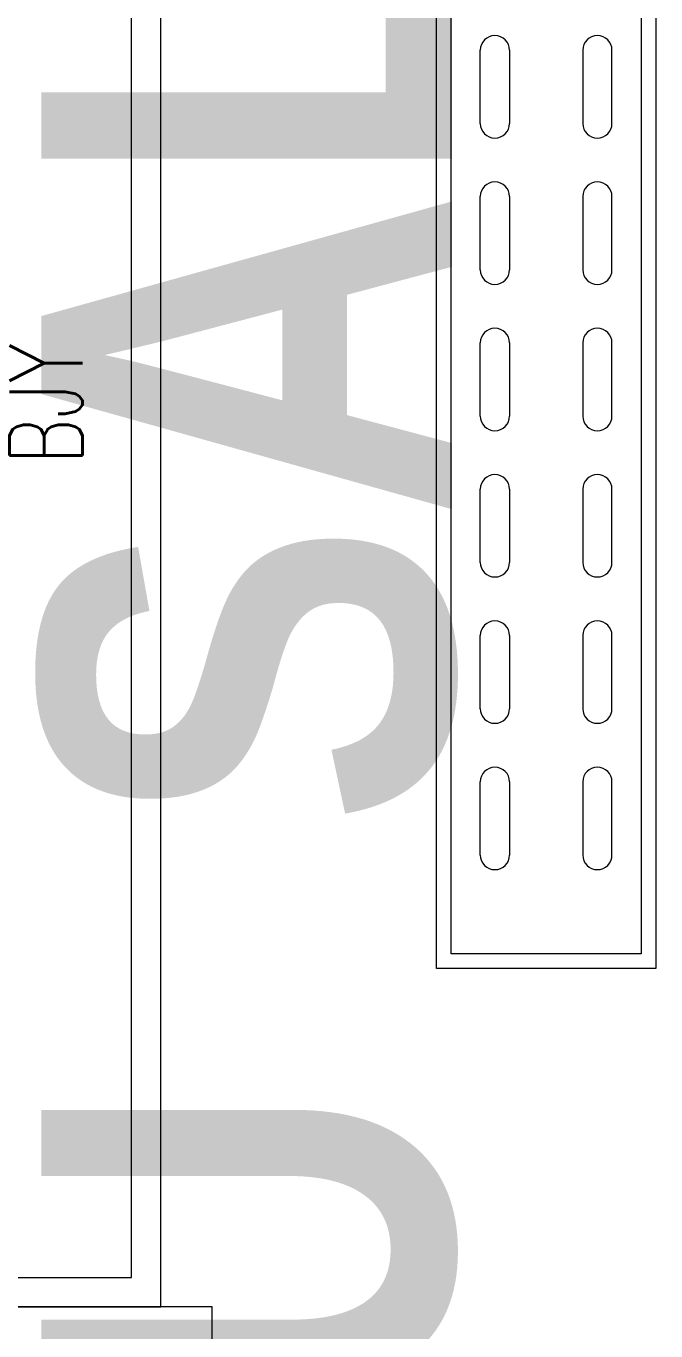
# Model space of a CAD drawing. Header units: millimetres. Extents: x 886808 to 1650903, y -1008069 to 230892.
# Drawn here: x 943236 to 943666, y -356884 to -355992 of the extents above; entities that cross this region are included whole.
import ezdxf

# ---------------------------------------------------------------- set-up
doc = ezdxf.new("R2010")
doc.units = ezdxf.units.MM
for name, color, linetype, lineweight in [('HACTH', 8, 'Continuous', 0), ('hatch', 250, 'Continuous', 0), ('I-FURN', 252, 'Continuous', 5), ('net vl', 33, 'Continuous', 5)]:
    doc.layers.add(name, color=color, linetype=linetype, lineweight=lineweight)
doc.styles.add('MtXpl_simplex8_shx', font='simplex8.shx')
doc.styles.add('Roof Fl type B$0$GHICHUTHUONG', font='arial.ttf', dxfattribs={"width": 0.8})

# ---------------------------------------------------------------- blocks, each defined once
blk = doc.blocks.new('BO TRI BEP')
at = {"layer": 'net vl', "ltscale": 300, "transparency": 33554636, "insert": (8399.95, 23072.74), "char_height": 280.7094, "width": 3272.7412, "attachment_point": 5, "rotation": 90, "style": 'Roof Fl type B$0$GHICHUTHUONG'}
blk.add_mtext('{\\fArial|b1|i0|c0|p34;KHU  SALAD}', dxfattribs=at)
blk = doc.blocks.new('A$C26DD556D')
at = {"layer": 'hatch', "transparency": 33554636, "extrusion": (0, 0, -1)}
for p, q in [((10218.78, 13317.78), (10218.78, 15317.55)), ((10198.78, 13337.78), (10198.78, 15297.55)), ((9478.78, 13337.78), (10198.78, 13337.78)), ((9458.78, 13317.78), (10218.78, 13317.78))]:
    blk.add_line(p, q, dxfattribs=at)
at = {"layer": 'hatch', "transparency": 33554636}
for p, q in [((10407.03, 13548.98), (10407.03, 14948.98)), ((10557.03, 14948.98), (10557.03, 13548.98)), ((10417.03, 13558.98), (10417.03, 14938.98)), ((10547.03, 14938.98), (10547.03, 13558.98)), ((10437.03, 14126.53), (10437.03, 14176.53)), ((10457.03, 14176.53), (10457.03, 14126.53)), ((10507.03, 14176.53), (10507.03, 14126.53)), ((10527.03, 14126.53), (10527.03, 14176.53)), ((10437.03, 14026.53), (10437.03, 14076.53)), ((10457.03, 14076.53), (10457.03, 14026.53)), ((10507.03, 14076.53), (10507.03, 14026.53)), ((10527.03, 14026.53), (10527.03, 14076.53)), ((10437.03, 13926.53), (10437.03, 13976.53)), ((10457.03, 13976.53), (10457.03, 13926.53)), ((10507.03, 13976.53), (10507.03, 13926.53)), ((10527.03, 13926.53), (10527.03, 13976.53)), ((10437.03, 13826.53), (10437.03, 13876.53)), ((10457.03, 13876.53), (10457.03, 13826.53)), ((10507.03, 13876.53), (10507.03, 13826.53)), ((10527.03, 13826.53), (10527.03, 13876.53)), ((10437.03, 13726.53), (10437.03, 13776.53)), ((10457.03, 13776.53), (10457.03, 13726.53)), ((10507.03, 13776.53), (10507.03, 13726.53)), ((10527.03, 13726.53), (10527.03, 13776.53)), ((10437.03, 13626.53), (10437.03, 13676.53)), ((10457.03, 13676.53), (10457.03, 13626.53)), ((10507.03, 13676.53), (10507.03, 13626.53)), ((10527.03, 13626.53), (10527.03, 13676.53)), ((10547.03, 13558.98), (10417.03, 13558.98)), ((10557.03, 13548.98), (10407.03, 13548.98)), ((10253.78, 13317.78), (9458.78, 13317.78)), ((10253.78, 13284.78), (10253.78, 13317.78))]:
    blk.add_line(p, q, dxfattribs=at)
for centre, start, end in [((10447.03, 14176.53), 0, 180), ((10517.03, 14176.53), 0, 180), ((10447.03, 14126.53), 180, 0), ((10517.03, 14126.53), 180, 0), ((10447.03, 14076.53), 0, 180), ((10517.03, 14076.53), 0, 180), ((10447.03, 14026.53), 180, 0), ((10517.03, 14026.53), 180, 0), ((10447.03, 13976.53), 0, 180), ((10517.03, 13976.53), 0, 180), ((10447.03, 13926.53), 180, 0), ((10517.03, 13926.53), 180, 0), ((10447.03, 13876.53), 0, 180), ((10517.03, 13876.53), 0, 180), ((10447.03, 13826.53), 180, 0), ((10517.03, 13826.53), 180, 0), ((10447.03, 13776.53), 0, 180), ((10517.03, 13776.53), 0, 180), ((10447.03, 13726.53), 180, 0), ((10517.03, 13726.53), 180, 0), ((10447.03, 13676.53), 0, 180), ((10517.03, 13676.53), 0, 180), ((10447.03, 13626.53), 180, 0), ((10517.03, 13626.53), 180, 0)]:
    blk.add_arc(centre, 10, start, end, dxfattribs=at)
at = {"layer": 'hatch', "transparency": 33554636, "style": 'MtXpl_simplex8_shx', "width": 0.7}
blk.add_text('BJY', height=50, rotation=90, dxfattribs=at).set_placement((10165.28, 13893.63, 0))

msp = doc.modelspace()

# ---------------------------------------------------------------- block references
at = {"layer": 'HACTH', "color": 252, "lineweight": -2, "true_color": 0x939598, "transparency": 33554636}
msp.add_blockref('BO TRI BEP', (934988.59, -379499.19), dxfattribs=at)
at = {"layer": 'I-FURN', "transparency": 33554636}
msp.add_blockref('A$C26DD556D', (933109.12, -370185.5), dxfattribs=at)

doc.saveas('drawing.dxf')
